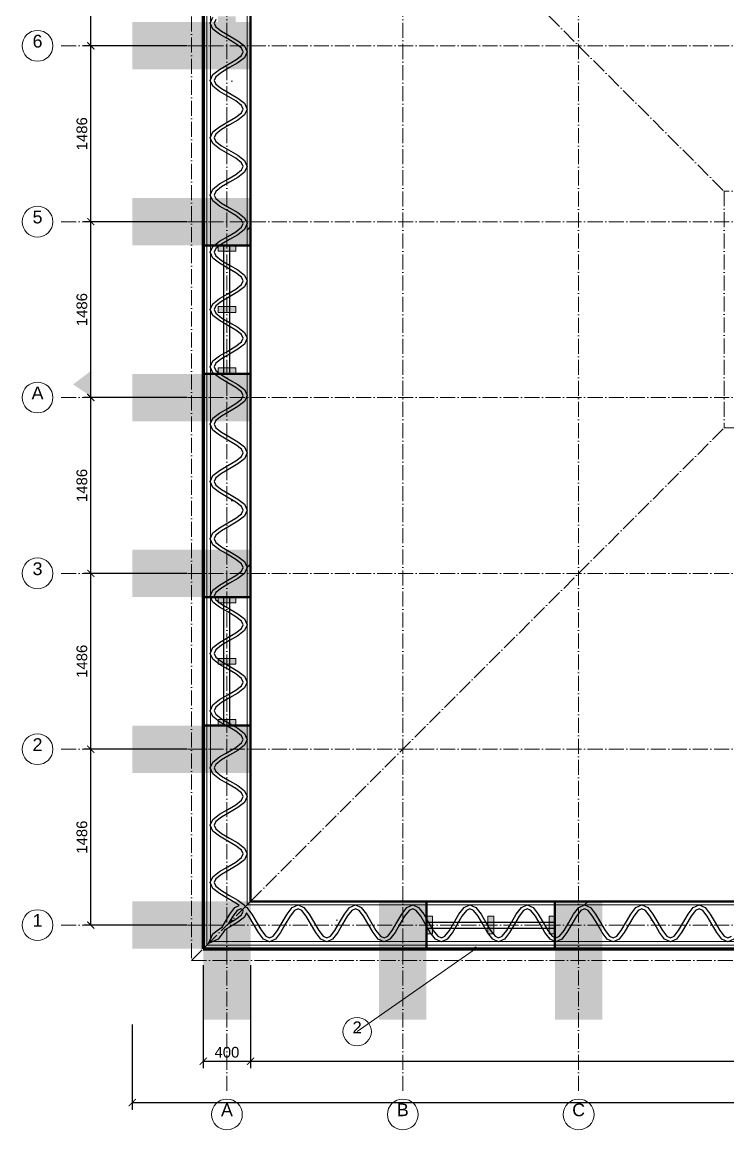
# Model space of a CAD drawing. Header units: millimetres. Extents: x 0 to 157872, y -2 to 14466.
# Drawn here: x 0 to 5962, y 0 to 9359 of the extents above; entities that cross this region are included whole.
import ezdxf
from ezdxf.enums import TextEntityAlignment as Align

# ---------------------------------------------------------------- set-up
doc = ezdxf.new("R2010")
doc.units = ezdxf.units.MM
doc.linetypes.add('DASHDOT', pattern=[3.556, 2.54, -0.508, 0, -0.508])
doc.linetypes.add('DASHED', pattern=[1.524, 1.27, -0.254])
for name, color, linetype, lineweight in [('ANNOTATION', 4, 'CONTINUOUS', 18), ('BUTTRESS-SOLID', 7, 'CONTINUOUS', 25), ('DIMS', 3, 'CONTINUOUS', 18), ('HATCH-INSULATION', 7, 'Continuous', 9), ('HATCH-PRINTED', 7, 'CONTINUOUS', 9), ('HIDDEN-AXIS', 8, 'DASHED', 18), ('LINES', 7, 'CONTINUOUS', 25), ('OUTLINE-CUT', 7, 'CONTINUOUS', 50), ('OUTLINE-FINE', 7, 'CONTINUOUS', 25), ('PRINTED-BEAD', 7, 'CONTINUOUS', 25)]:
    doc.layers.add(name, color=color, linetype=linetype, lineweight=lineweight)
doc.styles.get("Standard").update_dxf_attribs({"font": 'arial.ttf'})
doc.dimstyles.new('PYR-1-50', dxfattribs={"dimscale": 50, "dimtxt": 1.8, "dimasz": 1.2, "dimexe": 1.2, "dimexo": 0.8, "dimgap": 0.6, "dimtad": 1, "dimdec": 0, "dimtxsty": 'Standard', "dimblk": 'ARCHTICK', "dimcen": 2.5, "dimclrd": 3, "dimclre": 3, "dimclrt": 7, "dimazin": 3, "dimtfac": 1, "dimtmove": 0, "dimatfit": 3})
pattern_1 = [(45, (0, 0), (-1425.35, 1425.35), [])]
pattern_2 = [(0, (0, 0), (442.91, 885.83), [0, -885.83])]

# ---------------------------------------------------------------- blocks, each defined once
blk = doc.blocks.new('_ARCHTICK')
at = {"color": 0, "linetype": 'BYBLOCK', "const_width": 0.15}
blk.add_lwpolyline([(-0.5, -0.5), (0.5, 0.5)], dxfattribs=at)

msp = doc.modelspace()

# ---------------------------------------------------------------- hatches: boundary and pattern name
at = {"layer": 'ANNOTATION', "ltscale": 50}
h = msp.add_hatch(color=7, dxfattribs=at)
h.dxf.hatch_style = 1
h.paths.add_polyline_path([(580, 6197.1), (580, 6412.1), (430, 6297.1)])
h = msp.add_hatch(color=7, dxfattribs=at)
h.dxf.hatch_style = 1
edge = h.paths.add_edge_path()
edge.add_arc((3830, 1530), 17.5, 0, 360)
at = {"layer": 'BUTTRESS-SOLID', "ltscale": 50}
h = msp.add_hatch(color=7, dxfattribs=at)
h.dxf.hatch_style = 1
h.paths.add_polyline_path([(1805, 9358.6), (1805, 9408.6), (1655, 9408.6), (1655, 9358.6)])
h = msp.add_hatch(color=7, dxfattribs=at)
h.dxf.hatch_style = 1
h.paths.add_polyline_path([(930, 8958.6), (930, 9358.6), (1525, 9358.6), (1930, 9358.6), (1930, 8958.6)])
h = msp.add_hatch(color=7, dxfattribs=at)
h.dxf.hatch_style = 1
h.paths.add_polyline_path([(1525, 7472.9), (930, 7472.9), (930, 7872.9), (1930, 7872.9), (1930, 7472.9)])
h = msp.add_hatch(color=7, dxfattribs=at)
h.dxf.hatch_style = 1
h.paths.add_polyline_path([(1655, 7422.9), (1655, 7472.9), (1805, 7472.9), (1805, 7422.9)])
h = msp.add_hatch(color=7, dxfattribs=at)
h.dxf.hatch_style = 1
h.paths.add_polyline_path([(1655, 6905), (1655, 6955), (1805, 6955), (1805, 6905)])
h = msp.add_hatch(color=7, dxfattribs=at)
h.dxf.hatch_style = 1
h.paths.add_polyline_path([(930, 5987.1), (930, 6387.1), (1525, 6387.1), (1930, 6387.1), (1930, 5987.1)])
h = msp.add_hatch(color=7, dxfattribs=at)
h.dxf.hatch_style = 1
h.paths.add_polyline_path([(1655, 6387.1), (1655, 6437.1), (1805, 6437.1), (1805, 6387.1)])
h = msp.add_hatch(color=7, dxfattribs=at)
h.dxf.hatch_style = 1
h.paths.add_polyline_path([(1525, 4501.4), (930, 4501.4), (930, 4901.4), (1930, 4901.4), (1930, 4501.4)])
h = msp.add_hatch(color=7, dxfattribs=at)
h.dxf.hatch_style = 1
h.paths.add_polyline_path([(1655, 4501.4), (1805, 4501.4), (1805, 4451.4), (1655, 4451.4)])
h = msp.add_hatch(color=7, dxfattribs=at)
h.dxf.hatch_style = 1
h.paths.add_polyline_path([(1655, 3983.6), (1805, 3983.6), (1805, 3933.6), (1655, 3933.6)])
h = msp.add_hatch(color=7, dxfattribs=at)
h.dxf.hatch_style = 1
h.paths.add_polyline_path([(1655, 3465.7), (1805, 3465.7), (1805, 3415.7), (1655, 3415.7)])
h = msp.add_hatch(color=7, dxfattribs=at)
h.dxf.hatch_style = 1
h.paths.add_polyline_path([(1930, 3415.7), (1930, 3015.7), (930, 3015.7), (930, 3415.7), (1525, 3415.7), (1525, 3415.7)])
h = msp.add_hatch(color=7, dxfattribs=at)
h.dxf.hatch_style = 1
h.paths.add_polyline_path([(930, 1530), (930, 1930), (1930, 1930), (1930, 1530)])
h = msp.add_hatch(color=7, dxfattribs=at)
h.dxf.hatch_style = 1
h.paths.add_polyline_path([(1530, 930), (1530, 1930), (1930, 1930), (1930, 930)])
h = msp.add_hatch(color=7, dxfattribs=at)
h.dxf.hatch_style = 1
h.paths.add_polyline_path([(3415.7, 1525), (3415.7, 930), (3015.7, 930), (3015.7, 1930), (3415.7, 1930), (3415.7, 1525)])
h = msp.add_hatch(color=7, dxfattribs=at)
h.dxf.hatch_style = 1
h.paths.add_polyline_path([(4901.4, 930), (4501.4, 930), (4501.4, 1525), (4501.4, 1930), (4901.4, 1930)])
h = msp.add_hatch(color=7, dxfattribs=at)
h.dxf.hatch_style = 1
h.paths.add_polyline_path([(3415.7, 1655), (3415.7, 1805), (3465.7, 1805), (3465.7, 1655)])
h = msp.add_hatch(color=7, dxfattribs=at)
h.dxf.hatch_style = 1
h.paths.add_polyline_path([(3933.6, 1655), (3933.6, 1805), (3983.6, 1805), (3983.6, 1655)])
h = msp.add_hatch(color=7, dxfattribs=at)
h.dxf.hatch_style = 1
h.paths.add_polyline_path([(4451.4, 1655), (4451.4, 1805), (4501.4, 1805), (4501.4, 1655)])
at = {"layer": 'HATCH-INSULATION', "ltscale": 50}
h = msp.add_hatch(dxfattribs=at)
h.set_pattern_fill('DOTS', scale=23.622047)
h.set_pattern_definition(pattern_2)
h.paths.add_polyline_path([(1590, 9353.8), (1590, 9358.6), (1592.2, 9358.6)])
h = msp.add_hatch(dxfattribs=at)
h.set_pattern_fill('DOTS', scale=23.622047)
h.set_pattern_definition(pattern_2)
h.paths.add_polyline_path([(1590, 8869.7), (1590, 9347.1), (1611.7, 9300.5), (1666.6, 9257.3), (1737.5, 9216.4), (1806.6, 9176.6), (1854.2, 9139.2), (1868.5, 9108.4), (1854.2, 9077.6), (1806.6, 9040.2), (1737.5, 9000.4), (1666.6, 8959.5), (1611.7, 8916.3)])
h = msp.add_hatch(dxfattribs=at)
h.set_pattern_fill('DOTS', scale=23.622047)
h.set_pattern_definition(pattern_2)
h.paths.add_polyline_path([(1900, 9111.7), (1878.3, 9158.3), (1823.4, 9201.5), (1752.5, 9242.4), (1683.4, 9282.2), (1635.8, 9319.7), (1621.5, 9350.5), (1625.3, 9358.6), (1900, 9358.6)])
h = msp.add_hatch(dxfattribs=at)
h.set_pattern_fill('DOTS', scale=23.622047)
h.set_pattern_definition(pattern_2)
h.paths.add_polyline_path([(1900, 8627.6), (1878.3, 8674.2), (1823.4, 8717.5), (1683.4, 8798.1), (1635.8, 8835.6), (1621.5, 8866.4), (1635.8, 8897.1), (1683.4, 8934.6), (1752.5, 8974.4), (1823.4, 9015.3), (1878.3, 9058.5), (1900, 9105.1)])
h = msp.add_hatch(dxfattribs=at)
h.set_pattern_fill('DOTS', scale=23.622047)
h.set_pattern_definition(pattern_2)
h.paths.add_polyline_path([(1590, 8863), (1611.7, 8816.5), (1666.6, 8773.2), (1806.6, 8692.5), (1854.2, 8655.1), (1868.5, 8624.3), (1854.2, 8593.5), (1806.6, 8556.1), (1737.5, 8516.3), (1666.6, 8475.4), (1611.7, 8432.2), (1590, 8385.6)])
h = msp.add_hatch(dxfattribs=at)
h.set_pattern_fill('DOTS', scale=23.622047)
h.set_pattern_definition(pattern_2)
h.paths.add_polyline_path([(1900, 8143.5), (1878.3, 8190.1), (1823.4, 8233.4), (1683.4, 8314), (1635.8, 8351.5), (1621.5, 8382.3), (1635.8, 8413), (1683.4, 8450.5), (1752.5, 8490.3), (1823.4, 8531.2), (1878.3, 8574.4), (1900, 8621)])
h = msp.add_hatch(dxfattribs=at)
h.set_pattern_fill('DOTS', scale=23.622047)
h.set_pattern_definition(pattern_2)
h.paths.add_polyline_path([(1590, 8379), (1611.7, 8332.4), (1666.6, 8289.1), (1806.6, 8208.5), (1854.2, 8171), (1868.5, 8140.2), (1854.2, 8109.5), (1806.6, 8072), (1737.5, 8032.2), (1666.6, 7991.3), (1611.7, 7948.1), (1590, 7901.5)])
h = msp.add_hatch(dxfattribs=at)
h.set_pattern_fill('DOTS', scale=23.622047)
h.set_pattern_definition(pattern_2)
h.paths.add_polyline_path([(1900, 8136.9), (1900, 7659.5), (1878.3, 7706), (1823.4, 7749.3), (1752.5, 7790.2), (1683.4, 7830), (1635.8, 7867.4), (1621.5, 7898.2), (1635.8, 7929), (1683.4, 7966.4), (1752.5, 8006.2), (1823.4, 8047.1), (1878.3, 8090.3)])
h = msp.add_hatch(dxfattribs=at)
h.set_pattern_fill('DOTS', scale=23.622047)
h.set_pattern_definition(pattern_2)
h.paths.add_polyline_path([(1590, 7472.9), (1590, 7894.9), (1611.7, 7848.3), (1666.6, 7805), (1737.5, 7764.2), (1806.6, 7724.4), (1854.2, 7686.9), (1868.5, 7656.1), (1854.2, 7625.4), (1806.6, 7587.9), (1737.5, 7548.1), (1666.6, 7507.2), (1622.9, 7472.9)])
h = msp.add_hatch(dxfattribs=at)
h.set_pattern_fill('DOTS', scale=23.622047)
h.set_pattern_definition(pattern_2)
h.paths.add_polyline_path([(1900, 7652.8), (1900, 7472.9), (1671.4, 7472.9), (1683.4, 7482.3), (1752.5, 7522.1), (1823.4, 7563), (1878.3, 7606.2)])
h = msp.add_hatch(dxfattribs=at)
h.set_pattern_fill('DOTS', scale=23.622047)
h.set_pattern_definition(pattern_2)
h.paths.add_polyline_path([(1590, 5965.1), (1590, 6387.1), (1622.9, 6387.1), (1666.6, 6352.8), (1737.5, 6311.9), (1806.6, 6272.1), (1854.2, 6234.6), (1868.5, 6203.9), (1854.2, 6173.1), (1806.6, 6135.6), (1737.5, 6095.8), (1666.6, 6055), (1611.7, 6011.7)])
h = msp.add_hatch(dxfattribs=at)
h.set_pattern_fill('DOTS', scale=23.622047)
h.set_pattern_definition(pattern_2)
h.paths.add_polyline_path([(1878.3, 6253.8), (1823.4, 6297), (1752.5, 6337.9), (1683.4, 6377.7), (1671.4, 6387.1), (1900, 6387.1), (1900, 6207.2)])
h = msp.add_hatch(dxfattribs=at)
h.set_pattern_fill('DOTS', scale=23.622047)
h.set_pattern_definition(pattern_2)
h.paths.add_polyline_path([(1900, 6200.5), (1900, 5723.1), (1878.3, 5769.7), (1823.4, 5812.9), (1752.5, 5853.8), (1683.4, 5893.6), (1635.8, 5931), (1621.5, 5961.8), (1635.8, 5992.6), (1683.4, 6030), (1752.5, 6069.8), (1823.4, 6110.7), (1878.3, 6154)])
h = msp.add_hatch(dxfattribs=at)
h.set_pattern_fill('DOTS', scale=23.622047)
h.set_pattern_definition(pattern_2)
h.paths.add_polyline_path([(1590, 5481), (1590, 5958.5), (1611.7, 5911.9), (1666.6, 5868.7), (1737.5, 5827.8), (1806.6, 5788), (1854.2, 5750.5), (1868.5, 5719.8), (1854.2, 5689), (1806.6, 5651.5), (1737.5, 5611.7), (1666.6, 5570.9), (1611.7, 5527.6)])
h = msp.add_hatch(dxfattribs=at)
h.set_pattern_fill('DOTS', scale=23.622047)
h.set_pattern_definition(pattern_2)
h.paths.add_polyline_path([(1900, 5716.5), (1900, 5239), (1878.3, 5285.6), (1823.4, 5328.8), (1752.5, 5369.7), (1683.4, 5409.5), (1635.8, 5447), (1621.5, 5477.7), (1635.8, 5508.5), (1683.4, 5546), (1752.5, 5585.8), (1823.4, 5626.6), (1878.3, 5669.9)])
h = msp.add_hatch(dxfattribs=at)
h.set_pattern_fill('DOTS', scale=23.622047)
h.set_pattern_definition(pattern_2)
h.paths.add_polyline_path([(1590, 4997), (1590, 5474.4), (1611.7, 5427.8), (1666.6, 5384.6), (1737.5, 5343.7), (1806.6, 5303.9), (1854.2, 5266.5), (1868.5, 5235.7), (1854.2, 5204.9), (1806.6, 5167.5), (1737.5, 5127.7), (1666.6, 5086.8), (1611.7, 5043.5)])
h = msp.add_hatch(dxfattribs=at)
h.set_pattern_fill('DOTS', scale=23.622047)
h.set_pattern_definition(pattern_2)
h.paths.add_polyline_path([(1900, 5232.4), (1900, 4754.9), (1878.3, 4801.5), (1823.4, 4844.7), (1752.5, 4885.6), (1683.4, 4925.4), (1635.8, 4962.9), (1621.5, 4993.6), (1635.8, 5024.4), (1683.4, 5061.9), (1752.5, 5101.7), (1823.4, 5142.5), (1878.3, 5185.8)])
h = msp.add_hatch(dxfattribs=at)
h.set_pattern_fill('DOTS', scale=23.622047)
h.set_pattern_definition(pattern_2)
h.paths.add_polyline_path([(1590, 4512.9), (1590, 4990.3), (1611.7, 4943.7), (1666.6, 4900.5), (1737.5, 4859.6), (1806.6, 4819.8), (1854.2, 4782.4), (1868.5, 4751.6), (1854.2, 4720.8), (1806.6, 4683.4), (1737.5, 4643.6), (1666.6, 4602.7), (1611.7, 4559.5)])
h = msp.add_hatch(dxfattribs=at)
h.set_pattern_fill('DOTS', scale=23.622047)
h.set_pattern_definition(pattern_2)
h.paths.add_polyline_path([(1900, 4748.3), (1900, 4501.4), (1625.3, 4501.4), (1621.5, 4509.5), (1635.8, 4540.3), (1683.4, 4577.8), (1752.5, 4617.6), (1823.4, 4658.5), (1878.3, 4701.7)])
h = msp.add_hatch(dxfattribs=at)
h.set_pattern_fill('DOTS', scale=23.622047)
h.set_pattern_definition(pattern_2)
h.paths.add_polyline_path([(1590, 4501.4), (1590, 4506.2), (1592.2, 4501.4)])
h = msp.add_hatch(dxfattribs=at)
h.set_pattern_fill('DOTS', scale=23.622047)
h.set_pattern_definition(pattern_2)
h.paths.add_polyline_path([(1590, 3060.6), (1590, 3415.7), (1723, 3415.7), (1737.5, 3407.3), (1806.6, 3367.5), (1854.2, 3330.1), (1868.5, 3299.3), (1854.2, 3268.5), (1806.6, 3231.1), (1737.5, 3191.3), (1666.6, 3150.4), (1611.7, 3107.2)])
h = msp.add_hatch(dxfattribs=at)
h.set_pattern_fill('DOTS', scale=23.622047)
h.set_pattern_definition(pattern_2)
h.paths.add_polyline_path([(1823.4, 3392.5), (1783.1, 3415.7), (1900, 3415.7), (1900, 3302.6), (1878.3, 3349.2)])
h = msp.add_hatch(dxfattribs=at)
h.set_pattern_fill('DOTS', scale=23.622047)
h.set_pattern_definition(pattern_2)
h.paths.add_polyline_path([(1900, 3296), (1900, 2818.5), (1878.3, 2865.1), (1823.4, 2908.4), (1752.5, 2949.2), (1683.4, 2989), (1635.8, 3026.5), (1621.5, 3057.3), (1635.8, 3088), (1683.4, 3125.5), (1752.5, 3165.3), (1823.4, 3206.2), (1878.3, 3249.4)])
h = msp.add_hatch(dxfattribs=at)
h.set_pattern_fill('DOTS', scale=23.622047)
h.set_pattern_definition(pattern_2)
h.paths.add_polyline_path([(1590, 2576.5), (1590, 3054), (1611.7, 3007.4), (1666.6, 2964.1), (1737.5, 2923.3), (1806.6, 2883.5), (1854.2, 2846), (1868.5, 2815.2), (1854.2, 2784.5), (1806.6, 2747), (1737.5, 2707.2), (1666.6, 2666.3), (1611.7, 2623.1)])
h = msp.add_hatch(dxfattribs=at)
h.set_pattern_fill('DOTS', scale=23.622047)
h.set_pattern_definition(pattern_2)
h.paths.add_polyline_path([(1900, 2811.9), (1900, 2334.5), (1878.3, 2381), (1823.4, 2424.3), (1752.5, 2465.2), (1683.4, 2505), (1635.8, 2542.4), (1621.5, 2573.2), (1635.8, 2604), (1683.4, 2641.4), (1752.5, 2681.2), (1823.4, 2722.1), (1878.3, 2765.3)])
h = msp.add_hatch(dxfattribs=at)
h.set_pattern_fill('DOTS', scale=23.622047)
h.set_pattern_definition(pattern_2)
h.paths.add_polyline_path([(1590, 2092.4), (1590, 2569.9), (1611.7, 2523.3), (1666.6, 2480), (1737.5, 2439.2), (1806.6, 2399.4), (1854.2, 2361.9), (1868.5, 2331.1), (1854.2, 2300.4), (1806.6, 2262.9), (1737.5, 2223.1), (1666.6, 2182.2), (1611.7, 2139)])
h = msp.add_hatch(dxfattribs=at)
h.set_pattern_fill('DOTS', scale=23.622047)
h.set_pattern_definition(pattern_2)
h.paths.add_polyline_path([(1884.2, 1884.2), (1878.3, 1897), (1823.4, 1940.2), (1752.5, 1981.1), (1683.4, 2020.9), (1635.8, 2058.3), (1621.5, 2089.1), (1635.8, 2119.9), (1683.4, 2157.3), (1752.5, 2197.1), (1823.4, 2238), (1878.3, 2281.2), (1900, 2327.8), (1900, 1900), (2327.8, 1900), (2281.2, 1878.3), (2238, 1823.4), (2197.1, 1752.5), (2157.3, 1683.4), (2119.9, 1635.8), (2089.1, 1621.5), (2058.3, 1635.8), (2020.9, 1683.4), (1940.2, 1823.4), (1897, 1878.3)])
h = msp.add_hatch(dxfattribs=at)
h.set_pattern_fill('DOTS', scale=23.622047)
h.set_pattern_definition(pattern_2)
h.paths.add_polyline_path([(1590, 2085.8), (1611.7, 2039.2), (1666.6, 1996), (1737.5, 1955.1), (1806.6, 1915.3), (1832.6, 1894.8), (1797.1, 1878.3), (1753.9, 1823.4), (1689.2, 1711.2), (1666.6, 1698.1), (1611.7, 1654.9), (1590, 1608.3)])
h = msp.add_hatch(dxfattribs=at)
h.set_pattern_fill('DOTS', scale=23.622047)
h.set_pattern_definition(pattern_2)
h.paths.add_polyline_path([(2811.9, 1900), (2765.3, 1878.3), (2722.1, 1823.4), (2681.2, 1752.5), (2641.4, 1683.4), (2604, 1635.8), (2573.2, 1621.5), (2542.4, 1635.8), (2505, 1683.4), (2424.3, 1823.4), (2381, 1878.3), (2334.5, 1900)])
h = msp.add_hatch(dxfattribs=at)
h.set_pattern_fill('DOTS', scale=23.622047)
h.set_pattern_definition(pattern_2)
h.paths.add_polyline_path([(3296, 1900), (3249.4, 1878.3), (3206.2, 1823.4), (3165.3, 1752.5), (3125.5, 1683.4), (3088, 1635.8), (3057.3, 1621.5), (3026.5, 1635.8), (2989, 1683.4), (2908.4, 1823.4), (2865.1, 1878.3), (2818.5, 1900)])
h = msp.add_hatch(dxfattribs=at)
h.set_pattern_fill('DOTS', scale=23.622047)
h.set_pattern_definition(pattern_2)
h.paths.add_polyline_path([(3349.2, 1878.3), (3302.6, 1900), (3415.7, 1900), (3415.7, 1783.1), (3392.5, 1823.4)])
h = msp.add_hatch(dxfattribs=at)
h.set_pattern_fill('DOTS', scale=23.622047)
h.set_pattern_definition(pattern_2)
h.paths.add_polyline_path([(4617.6, 1752.5), (4577.8, 1683.4), (4540.3, 1635.8), (4509.5, 1621.5), (4501.4, 1625.3), (4501.4, 1900), (4748.3, 1900), (4701.7, 1878.3), (4658.5, 1823.4)])
h = msp.add_hatch(dxfattribs=at)
h.set_pattern_fill('DOTS', scale=23.622047)
h.set_pattern_definition(pattern_2)
h.paths.add_polyline_path([(5232.4, 1900), (5185.8, 1878.3), (5142.5, 1823.4), (5061.9, 1683.4), (5024.4, 1635.8), (4993.6, 1621.5), (4962.9, 1635.8), (4925.4, 1683.4), (4885.6, 1752.5), (4844.7, 1823.4), (4801.5, 1878.3), (4754.9, 1900)])
h = msp.add_hatch(dxfattribs=at)
h.set_pattern_fill('DOTS', scale=23.622047)
h.set_pattern_definition(pattern_2)
h.paths.add_polyline_path([(5716.5, 1900), (5669.9, 1878.3), (5626.6, 1823.4), (5546, 1683.4), (5508.5, 1635.8), (5477.7, 1621.5), (5447, 1635.8), (5409.5, 1683.4), (5369.7, 1752.5), (5328.8, 1823.4), (5285.6, 1878.3), (5239, 1900)])
h = msp.add_hatch(dxfattribs=at)
h.set_pattern_fill('DOTS', scale=23.622047)
h.set_pattern_definition(pattern_2)
h.paths.add_polyline_path([(5723.1, 1900), (6200.5, 1900), (6154, 1878.3), (6110.7, 1823.4), (6069.8, 1752.5), (6030, 1683.4), (5992.6, 1635.8), (5961.8, 1621.5), (5931, 1635.8), (5893.6, 1683.4), (5853.8, 1752.5), (5812.9, 1823.4), (5769.7, 1878.3)])
h = msp.add_hatch(dxfattribs=at)
h.set_pattern_fill('DOTS', scale=23.622047)
h.set_pattern_definition(pattern_2)
h.paths.add_polyline_path([(1608.3, 1590), (1654.9, 1611.7), (1698.1, 1666.6), (1711.2, 1689.2), (1752.5, 1713), (1823.4, 1753.9), (1878.3, 1797.1), (1894.8, 1832.6), (1915.3, 1806.6), (1996, 1666.6), (2039.2, 1611.7), (2085.8, 1590)])
h = msp.add_hatch(dxfattribs=at)
h.set_pattern_fill('DOTS', scale=23.622047)
h.set_pattern_definition(pattern_2)
h.paths.add_polyline_path([(1868.5, 1847), (1854.2, 1816.3), (1806.6, 1778.8), (1741.1, 1741.1), (1778.8, 1806.6), (1816.3, 1854.2), (1847, 1868.5), (1861.7, 1861.7)])
h = msp.add_hatch(dxfattribs=at)
h.set_pattern_fill('DOTS', scale=23.622047)
h.set_pattern_definition(pattern_2)
h.paths.add_polyline_path([(2092.4, 1590), (2139, 1611.7), (2182.2, 1666.6), (2223.1, 1737.5), (2262.9, 1806.6), (2300.4, 1854.2), (2331.1, 1868.5), (2361.9, 1854.2), (2399.4, 1806.6), (2480, 1666.6), (2523.3, 1611.7), (2569.9, 1590)])
h = msp.add_hatch(dxfattribs=at)
h.set_pattern_fill('DOTS', scale=23.622047)
h.set_pattern_definition(pattern_2)
h.paths.add_polyline_path([(2576.5, 1590), (2623.1, 1611.7), (2666.3, 1666.6), (2707.2, 1737.5), (2747, 1806.6), (2784.5, 1854.2), (2815.2, 1868.5), (2846, 1854.2), (2883.5, 1806.6), (2964.1, 1666.6), (3007.4, 1611.7), (3054, 1590)])
h = msp.add_hatch(dxfattribs=at)
h.set_pattern_fill('DOTS', scale=23.622047)
h.set_pattern_definition(pattern_2)
h.paths.add_polyline_path([(3107.2, 1611.7), (3150.4, 1666.6), (3191.3, 1737.5), (3231.1, 1806.6), (3268.5, 1854.2), (3299.3, 1868.5), (3330.1, 1854.2), (3367.5, 1806.6), (3415.7, 1723), (3415.7, 1590), (3060.6, 1590)])
h = msp.add_hatch(dxfattribs=at)
h.set_pattern_fill('DOTS', scale=23.622047)
h.set_pattern_definition(pattern_2)
h.paths.add_polyline_path([(4990.3, 1590), (4512.9, 1590), (4559.5, 1611.7), (4602.7, 1666.6), (4643.6, 1737.5), (4683.4, 1806.6), (4720.8, 1854.2), (4751.6, 1868.5), (4782.4, 1854.2), (4819.8, 1806.6), (4859.6, 1737.5), (4900.5, 1666.6), (4943.7, 1611.7)])
h = msp.add_hatch(dxfattribs=at)
h.set_pattern_fill('DOTS', scale=23.622047)
h.set_pattern_definition(pattern_2)
h.paths.add_polyline_path([(4997, 1590), (5043.5, 1611.7), (5086.8, 1666.6), (5167.5, 1806.6), (5204.9, 1854.2), (5235.7, 1868.5), (5266.5, 1854.2), (5303.9, 1806.6), (5343.7, 1737.5), (5384.6, 1666.6), (5427.8, 1611.7), (5474.4, 1590)])
h = msp.add_hatch(dxfattribs=at)
h.set_pattern_fill('DOTS', scale=23.622047)
h.set_pattern_definition(pattern_2)
h.paths.add_polyline_path([(5481, 1590), (5527.6, 1611.7), (5570.9, 1666.6), (5651.5, 1806.6), (5689, 1854.2), (5719.8, 1868.5), (5750.5, 1854.2), (5788, 1806.6), (5827.8, 1737.5), (5868.7, 1666.6), (5911.9, 1611.7), (5958.5, 1590)])
h = msp.add_hatch(dxfattribs=at)
h.set_pattern_fill('DOTS', scale=23.622047)
h.set_pattern_definition(pattern_2)
h.paths.add_polyline_path([(4501.4, 1592.2), (4506.2, 1590), (4501.4, 1590)])
at = {"layer": 'HATCH-PRINTED', "ltscale": 50}
h = msp.add_hatch(dxfattribs=at)
h.set_pattern_fill('ANSI31', scale=25.19685)
h.set_pattern_definition(pattern_1)
h.paths.add_polyline_path([(1590, 9353.8), (1588.5, 9350.5), (1590, 9347.1), (1590, 8869.7), (1588.5, 8866.4), (1590, 8863), (1590, 8385.6), (1588.5, 8382.3), (1590, 8379), (1590, 7901.5), (1588.5, 7898.2), (1590, 7894.9), (1590, 7472.9), (1530, 7472.9), (1530, 9358.6), (1590, 9358.6)])
h = msp.add_hatch(dxfattribs=at)
h.set_pattern_fill('ANSI31', scale=25.19685)
h.set_pattern_definition(pattern_1)
h.paths.add_polyline_path([(1901.5, 7656.1), (1900, 7659.5), (1900, 8136.9), (1901.5, 8140.2), (1900, 8143.5), (1900, 8621), (1901.5, 8624.3), (1900, 8627.6), (1900, 9105.1), (1901.5, 9108.4), (1900, 9111.7), (1900, 9358.6), (1930, 9358.6), (1930, 7472.9), (1900, 7472.9), (1900, 7652.8)])
h = msp.add_hatch(dxfattribs=at)
h.set_pattern_fill('ANSI31', scale=25.19685)
h.set_pattern_definition(pattern_1)
h.paths.add_polyline_path([(1588.5, 5961.8), (1590, 5958.5), (1590, 5481), (1588.5, 5477.7), (1590, 5474.4), (1590, 4997), (1588.5, 4993.6), (1590, 4990.3), (1590, 4512.9), (1588.5, 4509.5), (1590, 4506.2), (1590, 4501.4), (1530, 4501.4), (1530, 6387.1), (1590, 6387.1), (1590, 5965.1)])
h = msp.add_hatch(dxfattribs=at)
h.set_pattern_fill('ANSI31', scale=25.19685)
h.set_pattern_definition(pattern_1)
h.paths.add_polyline_path([(1900, 4754.9), (1900, 5232.4), (1901.5, 5235.7), (1900, 5239), (1900, 5716.5), (1901.5, 5719.8), (1900, 5723.1), (1900, 6200.5), (1901.5, 6203.9), (1900, 6207.2), (1900, 6387.1), (1930, 6387.1), (1930, 4501.4), (1900, 4501.4), (1900, 4748.3), (1901.5, 4751.6)])
h = msp.add_hatch(dxfattribs=at)
h.set_pattern_fill('ANSI31', scale=25.19685)
h.set_pattern_definition(pattern_1)
h.paths.add_polyline_path([(1590, 3054), (1590, 2576.5), (1588.5, 2573.2), (1590, 2569.9), (1590, 2092.4), (1588.5, 2089.1), (1590, 2085.8), (1590, 1608.3), (1574.1, 1574.1), (1608.3, 1590), (2085.8, 1590), (2089.1, 1588.5), (2092.4, 1590), (2569.9, 1590), (2573.2, 1588.5), (2576.5, 1590), (3054, 1590), (3057.3, 1588.5), (3060.6, 1590), (3415.7, 1590), (3415.7, 1530), (1530, 1530), (1530, 3415.7), (1590, 3415.7), (1590, 3060.6), (1588.5, 3057.3)])
h = msp.add_hatch(dxfattribs=at)
h.set_pattern_fill('ANSI31', scale=25.19685)
h.set_pattern_definition(pattern_1)
h.paths.add_polyline_path([(2815.2, 1901.5), (2811.9, 1900), (2334.5, 1900), (2331.1, 1901.5), (2327.8, 1900), (1900, 1900), (1900, 2327.8), (1901.5, 2331.1), (1900, 2334.5), (1900, 2811.9), (1901.5, 2815.2), (1900, 2818.5), (1900, 3296), (1901.5, 3299.3), (1900, 3302.6), (1900, 3415.7), (1930, 3415.7), (1930, 1930), (3415.7, 1930), (3415.7, 1900), (3302.6, 1900), (3299.3, 1901.5), (3296, 1900), (2818.5, 1900)])
h = msp.add_hatch(dxfattribs=at)
h.set_pattern_fill('ANSI31', scale=25.19685)
h.set_pattern_definition(pattern_1)
h.paths.add_polyline_path([(4751.6, 1901.5), (4748.3, 1900), (4501.4, 1900), (4501.4, 1930), (6430, 1930), (6430, 1900), (6207.2, 1900), (6203.9, 1901.5), (6200.5, 1900), (5723.1, 1900), (5719.8, 1901.5), (5716.5, 1900), (5239, 1900), (5235.7, 1901.5), (5232.4, 1900), (4754.9, 1900)])
h = msp.add_hatch(dxfattribs=at)
h.set_pattern_fill('ANSI31', scale=25.19685)
h.set_pattern_definition(pattern_1)
h.paths.add_polyline_path([(5481, 1590), (5958.5, 1590), (5961.8, 1588.5), (5965.1, 1590), (6430, 1590), (6430, 1530), (4501.4, 1530), (4501.4, 1590), (4506.2, 1590), (4509.5, 1588.5), (4512.9, 1590), (4990.3, 1590), (4993.6, 1588.5), (4997, 1590), (5474.4, 1590), (5477.7, 1588.5)])

# ---------------------------------------------------------------- linework, layer by layer
at = {"layer": 'ANNOTATION', "lineweight": 20, "ltscale": 50}
msp.add_lwpolyline([(2830, 830), (3830, 1530)], dxfattribs=at)
at = {"layer": 'ANNOTATION', "lineweight": 18, "ltscale": 50}
for centre, radius in [((130, 9158.6), 130), ((130, 7672.9), 130), ((130, 6187.1), 130), ((130, 4701.4), 130), ((130, 3215.7), 130), ((130, 1730), 130), ((2830, 830), 120), ((1730, 130), 130), ((3215.7, 130), 130), ((4701.4, 130), 130)]:
    msp.add_circle(centre, radius, dxfattribs=at)
at = {"layer": 'HIDDEN-AXIS', "linetype": 'DASHDOT', "lineweight": 13, "ltscale": 50}
for points in [[(1730, 330), (1730, 13530)], [(3215.7, 330), (3215.7, 13530)], [(4701.4, 330), (4701.4, 13530)], [(330, 9158.6), (13530, 9158.6)], [(330, 7672.9), (13530, 7672.9)], [(330, 6187.1), (13530, 6187.1)], [(330, 4701.4), (13530, 4701.4)], [(330, 3215.7), (13530, 3215.7)], [(330, 1730), (13530, 1730)]]:
    msp.add_lwpolyline(points, dxfattribs=at)
at = {"layer": 'HIDDEN-AXIS', "linetype": 'DASHDOT', "lineweight": 20, "ltscale": 50}
for points in [[(1430, 1430), (12430, 1430), (12430, 12430), (1430, 12430), (1430, 1430)], [(1430, 12430), (5930, 7930)], [(5930, 5930), (7930, 5930), (7930, 7930), (5930, 7930), (5930, 5930)], [(1430, 1430), (5930, 5930)]]:
    msp.add_lwpolyline(points, dxfattribs=at)
at = {"layer": 'HIDDEN-AXIS', "linetype": 'DASHDOT', "lineweight": 50, "ltscale": 50}
msp.add_lwpolyline([(580, 6187.1), (580, 6187.1)], dxfattribs=at)
at = {"layer": 'LINES', "lineweight": 50, "ltscale": 50}
for points in [[(1930, 7472.9), (1530, 7472.9)], [(1930, 6387.1), (1530, 6387.1)], [(1930, 4501.4), (1530, 4501.4)], [(1930, 3415.7), (1530, 3415.7)], [(3415.7, 1930), (3415.7, 1530)], [(4501.4, 1930), (4501.4, 1530)]]:
    msp.add_lwpolyline(points, dxfattribs=at)
at = {"layer": 'LINES', "lineweight": 25, "ltscale": 50}
for points in [[(1705, 6387.1), (1705, 7472.9)], [(1755, 6387.1), (1755, 7472.9)], [(1705, 3415.7), (1705, 4501.4)], [(1755, 3415.7), (1755, 4501.4)], [(3415.7, 1755), (4501.4, 1755)], [(3415.7, 1705), (4501.4, 1705)]]:
    msp.add_lwpolyline(points, dxfattribs=at)
at = {"layer": 'OUTLINE-CUT', "lineweight": 100, "ltscale": 50}
msp.add_lwpolyline([(1530, 1530), (12330, 1530), (12330, 12330), (1530, 12330)], close=True, dxfattribs=at)
at = {"layer": 'OUTLINE-CUT', "lineweight": 50, "ltscale": 50}
msp.add_lwpolyline([(1930, 1930), (11930, 1930), (11930, 11930), (1930, 11930)], close=True, dxfattribs=at)
at = {"layer": 'OUTLINE-FINE', "lineweight": 9, "ltscale": 50}
msp.add_lwpolyline([(1560, 1560), (12300, 1560), (12300, 12300), (1560, 12300)], close=True, dxfattribs=at)
at = {"layer": 'OUTLINE-FINE', "lineweight": 15, "ltscale": 50}
for points in [[(1590, 1590), (12270, 1590), (12270, 12270), (1590, 12270)], [(1900, 1900), (11960, 1900), (11960, 11960), (1900, 11960)]]:
    msp.add_lwpolyline(points, close=True, dxfattribs=at)
at = {"layer": 'OUTLINE-FINE', "lineweight": 20, "ltscale": 50}
for points in [[(1805, 7422.9), (1805, 7472.9), (1655, 7472.9), (1655, 7422.9)], [(1805, 6905), (1805, 6955), (1655, 6955), (1655, 6905)], [(1805, 6387.1), (1805, 6437.1), (1655, 6437.1), (1655, 6387.1)], [(1805, 4451.4), (1805, 4501.4), (1655, 4501.4), (1655, 4451.4)], [(1805, 3933.6), (1805, 3983.6), (1655, 3983.6), (1655, 3933.6)], [(1805, 3415.7), (1805, 3465.7), (1655, 3465.7), (1655, 3415.7)], [(3415.7, 1805), (3465.7, 1805), (3465.7, 1655), (3415.7, 1655)], [(3933.6, 1805), (3983.6, 1805), (3983.6, 1655), (3933.6, 1655)], [(4451.4, 1805), (4501.4, 1805), (4501.4, 1655), (4451.4, 1655)]]:
    msp.add_lwpolyline(points, close=True, dxfattribs=at)
at = {"layer": 'PRINTED-BEAD', "lineweight": 25, "ltscale": 50}
for points in [[(6011.7, 1611.7), (5961.8, 1588.5), (5911.9, 1611.7), (5868.7, 1666.6), (5827.8, 1737.5), (5788, 1806.6), (5750.5, 1854.2), (5719.8, 1868.5), (5689, 1854.2), (5651.5, 1806.6), (5570.9, 1666.6), (5527.6, 1611.7), (5477.7, 1588.5), (5427.8, 1611.7), (5384.6, 1666.6), (5343.7, 1737.5), (5303.9, 1806.6), (5266.5, 1854.2), (5235.7, 1868.5), (5204.9, 1854.2), (5167.5, 1806.6), (5086.8, 1666.6), (5043.5, 1611.7), (4993.6, 1588.5), (4943.7, 1611.7), (4900.5, 1666.6), (4859.6, 1737.5), (4819.8, 1806.6), (4782.4, 1854.2), (4751.6, 1868.5), (4720.8, 1854.2), (4683.4, 1806.6), (4643.6, 1737.5), (4602.7, 1666.6), (4559.5, 1611.7), (4509.5, 1588.5), (4459.6, 1611.7), (4416.4, 1666.6), (4375.5, 1737.5), (4335.7, 1806.6), (4298.3, 1854.2), (4267.5, 1868.5), (4236.7, 1854.2), (4199.3, 1806.6), (4159.5, 1737.5), (4118.6, 1666.6), (4075.4, 1611.7), (4025.5, 1588.5), (3975.5, 1611.7), (3932.3, 1666.6), (3891.4, 1737.5), (3851.6, 1806.6), (3814.2, 1854.2), (3783.4, 1868.5), (3752.6, 1854.2), (3715.2, 1806.6), (3634.5, 1666.6), (3591.3, 1611.7), (3541.4, 1588.5), (3491.5, 1611.7), (3448.2, 1666.6), (3367.5, 1806.6), (3330.1, 1854.2), (3299.3, 1868.5), (3268.5, 1854.2), (3231.1, 1806.6), (3191.3, 1737.5), (3150.4, 1666.6), (3107.2, 1611.7), (3057.3, 1588.5), (3007.4, 1611.7), (2964.1, 1666.6), (2883.5, 1806.6), (2846, 1854.2), (2815.2, 1868.5), (2784.5, 1854.2), (2747, 1806.6), (2707.2, 1737.5), (2666.3, 1666.6), (2623.1, 1611.7), (2573.2, 1588.5), (2523.3, 1611.7), (2480, 1666.6), (2399.4, 1806.6), (2361.9, 1854.2), (2331.1, 1868.5), (2300.4, 1854.2), (2262.9, 1806.6), (2223.1, 1737.5), (2182.2, 1666.6), (2139, 1611.7), (2089.1, 1588.5), (2039.2, 1611.7), (1996, 1666.6), (1915.3, 1806.6), (1894.8, 1832.6), (1878.3, 1797.1), (1823.4, 1753.9), (1752.5, 1713), (1711.2, 1689.2), (1698.1, 1666.6), (1654.9, 1611.7), (1574.1, 1574.1), (1611.7, 1654.9), (1666.6, 1698.1), (1689.2, 1711.2), (1753.9, 1823.4), (1797.1, 1878.3), (1832.6, 1894.8), (1806.6, 1915.3), (1737.5, 1955.1), (1666.6, 1996), (1611.7, 2039.2), (1588.5, 2089.1), (1611.7, 2139), (1666.6, 2182.2), (1737.5, 2223.1), (1806.6, 2262.9), (1854.2, 2300.4), (1868.5, 2331.1), (1854.2, 2361.9), (1806.6, 2399.4), (1737.5, 2439.2), (1666.6, 2480), (1611.7, 2523.3), (1588.5, 2573.2), (1611.7, 2623.1), (1666.6, 2666.3), (1737.5, 2707.2), (1806.6, 2747), (1854.2, 2784.5), (1868.5, 2815.2), (1854.2, 2846), (1806.6, 2883.5), (1737.5, 2923.3), (1666.6, 2964.1), (1611.7, 3007.4), (1588.5, 3057.3), (1611.7, 3107.2), (1666.6, 3150.4), (1737.5, 3191.3), (1806.6, 3231.1), (1854.2, 3268.5), (1868.5, 3299.3), (1854.2, 3330.1), (1806.6, 3367.5), (1737.5, 3407.3), (1666.6, 3448.2), (1611.7, 3491.5), (1588.5, 3541.4), (1611.7, 3591.3), (1666.6, 3634.5), (1737.5, 3675.4), (1806.6, 3715.2), (1854.2, 3752.6), (1868.5, 3783.4), (1854.2, 3814.2), (1806.6, 3851.6), (1737.5, 3891.4), (1666.6, 3932.3), (1611.7, 3975.5), (1588.5, 4025.5), (1611.7, 4075.4), (1666.6, 4118.6), (1737.5, 4159.5), (1806.6, 4199.3), (1854.2, 4236.7), (1868.5, 4267.5), (1854.2, 4298.3), (1806.6, 4335.7), (1737.5, 4375.5), (1666.6, 4416.4), (1611.7, 4459.6), (1588.5, 4509.5), (1611.7, 4559.5), (1666.6, 4602.7), (1737.5, 4643.6), (1806.6, 4683.4), (1854.2, 4720.8), (1868.5, 4751.6), (1854.2, 4782.4), (1806.6, 4819.8), (1737.5, 4859.6), (1666.6, 4900.5), (1611.7, 4943.7), (1588.5, 4993.6), (1611.7, 5043.5), (1666.6, 5086.8), (1737.5, 5127.7), (1806.6, 5167.5), (1854.2, 5204.9), (1868.5, 5235.7), (1854.2, 5266.5), (1806.6, 5303.9), (1737.5, 5343.7), (1666.6, 5384.6), (1611.7, 5427.8), (1588.5, 5477.7), (1611.7, 5527.6), (1666.6, 5570.9), (1737.5, 5611.7), (1806.6, 5651.5), (1854.2, 5689), (1868.5, 5719.8), (1854.2, 5750.5), (1806.6, 5788), (1737.5, 5827.8), (1666.6, 5868.7), (1611.7, 5911.9), (1588.5, 5961.8), (1611.7, 6011.7), (1666.6, 6055), (1737.5, 6095.8), (1806.6, 6135.6), (1854.2, 6173.1), (1868.5, 6203.9), (1854.2, 6234.6), (1806.6, 6272.1), (1737.5, 6311.9), (1666.6, 6352.8), (1611.7, 6396), (1588.5, 6445.9), (1611.7, 6495.8), (1666.6, 6539), (1737.5, 6579.9), (1806.6, 6619.7), (1854.2, 6657.2), (1868.5, 6688), (1854.2, 6718.7), (1806.6, 6756.2), (1737.5, 6796), (1666.6, 6836.9), (1611.7, 6880.1), (1588.5, 6930), (1611.7, 6979.9), (1666.6, 7023.1), (1737.5, 7064), (1806.6, 7103.8), (1854.2, 7141.3), (1868.5, 7172), (1854.2, 7202.8), (1806.6, 7240.3), (1737.5, 7280.1), (1666.6, 7321), (1611.7, 7364.2), (1588.5, 7414.1), (1611.7, 7464), (1666.6, 7507.2), (1737.5, 7548.1), (1806.6, 7587.9), (1854.2, 7625.4), (1868.5, 7656.1), (1854.2, 7686.9), (1806.6, 7724.4), (1737.5, 7764.2), (1666.6, 7805), (1611.7, 7848.3), (1588.5, 7898.2), (1611.7, 7948.1), (1666.6, 7991.3), (1737.5, 8032.2), (1806.6, 8072), (1854.2, 8109.5), (1868.5, 8140.2), (1854.2, 8171), (1806.6, 8208.5), (1666.6, 8289.1), (1611.7, 8332.4), (1588.5, 8382.3), (1611.7, 8432.2), (1666.6, 8475.4), (1737.5, 8516.3), (1806.6, 8556.1), (1854.2, 8593.5), (1868.5, 8624.3), (1854.2, 8655.1), (1806.6, 8692.5), (1666.6, 8773.2), (1611.7, 8816.5), (1588.5, 8866.4), (1611.7, 8916.3), (1666.6, 8959.5), (1737.5, 9000.4), (1806.6, 9040.2), (1854.2, 9077.6), (1868.5, 9108.4), (1854.2, 9139.2), (1806.6, 9176.6), (1737.5, 9216.4), (1666.6, 9257.3), (1611.7, 9300.5), (1588.5, 9350.5), (1611.7, 9400.4)], [(1635.8, 9381.2), (1621.5, 9350.5), (1635.8, 9319.7), (1683.4, 9282.2), (1752.5, 9242.4), (1823.4, 9201.5), (1878.3, 9158.3), (1901.5, 9108.4), (1878.3, 9058.5), (1823.4, 9015.3), (1752.5, 8974.4), (1683.4, 8934.6), (1635.8, 8897.1), (1621.5, 8866.4), (1635.8, 8835.6), (1683.4, 8798.1), (1823.4, 8717.5), (1878.3, 8674.2), (1901.5, 8624.3), (1878.3, 8574.4), (1823.4, 8531.2), (1752.5, 8490.3), (1683.4, 8450.5), (1635.8, 8413), (1621.5, 8382.3), (1635.8, 8351.5), (1683.4, 8314), (1823.4, 8233.4), (1878.3, 8190.1), (1901.5, 8140.2), (1878.3, 8090.3), (1823.4, 8047.1), (1752.5, 8006.2), (1683.4, 7966.4), (1635.8, 7929), (1621.5, 7898.2), (1635.8, 7867.4), (1683.4, 7830), (1752.5, 7790.2), (1823.4, 7749.3), (1878.3, 7706), (1901.5, 7656.1), (1878.3, 7606.2), (1823.4, 7563), (1752.5, 7522.1), (1683.4, 7482.3), (1635.8, 7444.9), (1621.5, 7414.1), (1635.8, 7383.3), (1683.4, 7345.9), (1752.5, 7306.1), (1823.4, 7265.2), (1878.3, 7222), (1901.5, 7172), (1878.3, 7122.1), (1823.4, 7078.9), (1752.5, 7038), (1683.4, 6998.2), (1635.8, 6960.8), (1621.5, 6930), (1635.8, 6899.2), (1683.4, 6861.8), (1752.5, 6822), (1823.4, 6781.1), (1878.3, 6737.9), (1901.5, 6688), (1878.3, 6638), (1823.4, 6594.8), (1752.5, 6553.9), (1683.4, 6514.1), (1635.8, 6476.7), (1621.5, 6445.9), (1635.8, 6415.1), (1683.4, 6377.7), (1752.5, 6337.9), (1823.4, 6297), (1878.3, 6253.8), (1901.5, 6203.9), (1878.3, 6154), (1823.4, 6110.7), (1752.5, 6069.8), (1683.4, 6030), (1635.8, 5992.6), (1621.5, 5961.8), (1635.8, 5931), (1683.4, 5893.6), (1752.5, 5853.8), (1823.4, 5812.9), (1878.3, 5769.7), (1901.5, 5719.8), (1878.3, 5669.9), (1823.4, 5626.6), (1752.5, 5585.8), (1683.4, 5546), (1635.8, 5508.5), (1621.5, 5477.7), (1635.8, 5447), (1683.4, 5409.5), (1752.5, 5369.7), (1823.4, 5328.8), (1878.3, 5285.6), (1901.5, 5235.7), (1878.3, 5185.8), (1823.4, 5142.5), (1752.5, 5101.7), (1683.4, 5061.9), (1635.8, 5024.4), (1621.5, 4993.6), (1635.8, 4962.9), (1683.4, 4925.4), (1752.5, 4885.6), (1823.4, 4844.7), (1878.3, 4801.5), (1901.5, 4751.6), (1878.3, 4701.7), (1823.4, 4658.5), (1752.5, 4617.6), (1683.4, 4577.8), (1635.8, 4540.3), (1621.5, 4509.5), (1635.8, 4478.8), (1683.4, 4441.3), (1752.5, 4401.5), (1823.4, 4360.6), (1878.3, 4317.4), (1901.5, 4267.5), (1878.3, 4217.6), (1823.4, 4174.4), (1752.5, 4133.5), (1683.4, 4093.7), (1635.8, 4056.2), (1621.5, 4025.5), (1635.8, 3994.7), (1683.4, 3957.2), (1752.5, 3917.4), (1823.4, 3876.5), (1878.3, 3833.3), (1901.5, 3783.4), (1878.3, 3733.5), (1823.4, 3690.3), (1752.5, 3649.4), (1683.4, 3609.6), (1635.8, 3572.1), (1621.5, 3541.4), (1635.8, 3510.6), (1683.4, 3473.1), (1752.5, 3433.3), (1823.4, 3392.5), (1878.3, 3349.2), (1901.5, 3299.3), (1878.3, 3249.4), (1823.4, 3206.2), (1752.5, 3165.3), (1683.4, 3125.5), (1635.8, 3088), (1621.5, 3057.3), (1635.8, 3026.5), (1683.4, 2989), (1752.5, 2949.2), (1823.4, 2908.4), (1878.3, 2865.1), (1901.5, 2815.2), (1878.3, 2765.3), (1823.4, 2722.1), (1752.5, 2681.2), (1683.4, 2641.4), (1635.8, 2604), (1621.5, 2573.2), (1635.8, 2542.4), (1683.4, 2505), (1752.5, 2465.2), (1823.4, 2424.3), (1878.3, 2381), (1901.5, 2331.1), (1878.3, 2281.2), (1823.4, 2238), (1752.5, 2197.1), (1683.4, 2157.3), (1635.8, 2119.9), (1621.5, 2089.1), (1635.8, 2058.3), (1683.4, 2020.9), (1752.5, 1981.1), (1823.4, 1940.2), (1878.3, 1897), (1884.2, 1884.2), (1897, 1878.3), (1940.2, 1823.4), (2020.9, 1683.4), (2058.3, 1635.8), (2089.1, 1621.5), (2119.9, 1635.8), (2157.3, 1683.4), (2197.1, 1752.5), (2238, 1823.4), (2281.2, 1878.3), (2331.1, 1901.5), (2381, 1878.3), (2424.3, 1823.4), (2505, 1683.4), (2542.4, 1635.8), (2573.2, 1621.5), (2604, 1635.8), (2641.4, 1683.4), (2681.2, 1752.5), (2722.1, 1823.4), (2765.3, 1878.3), (2815.2, 1901.5), (2865.1, 1878.3), (2908.4, 1823.4), (2989, 1683.4), (3026.5, 1635.8), (3057.3, 1621.5), (3088, 1635.8), (3125.5, 1683.4), (3165.3, 1752.5), (3206.2, 1823.4), (3249.4, 1878.3), (3299.3, 1901.5), (3349.2, 1878.3), (3392.5, 1823.4), (3473.1, 1683.4), (3510.6, 1635.8), (3541.4, 1621.5), (3572.1, 1635.8), (3609.6, 1683.4), (3690.3, 1823.4), (3733.5, 1878.3), (3783.4, 1901.5), (3833.3, 1878.3), (3876.5, 1823.4), (3917.4, 1752.5), (3957.2, 1683.4), (3994.7, 1635.8), (4025.5, 1621.5), (4056.2, 1635.8), (4093.7, 1683.4), (4133.5, 1752.5), (4174.4, 1823.4), (4217.6, 1878.3), (4267.5, 1901.5), (4317.4, 1878.3), (4360.6, 1823.4), (4401.5, 1752.5), (4441.3, 1683.4), (4478.8, 1635.8), (4509.5, 1621.5), (4540.3, 1635.8), (4577.8, 1683.4), (4617.6, 1752.5), (4658.5, 1823.4), (4701.7, 1878.3), (4751.6, 1901.5), (4801.5, 1878.3), (4844.7, 1823.4), (4885.6, 1752.5), (4925.4, 1683.4), (4962.9, 1635.8), (4993.6, 1621.5), (5024.4, 1635.8), (5061.9, 1683.4), (5142.5, 1823.4), (5185.8, 1878.3), (5235.7, 1901.5), (5285.6, 1878.3), (5328.8, 1823.4), (5369.7, 1752.5), (5409.5, 1683.4), (5447, 1635.8), (5477.7, 1621.5), (5508.5, 1635.8), (5546, 1683.4), (5626.6, 1823.4), (5669.9, 1878.3), (5719.8, 1901.5), (5769.7, 1878.3), (5812.9, 1823.4), (5853.8, 1752.5), (5893.6, 1683.4), (5931, 1635.8), (5961.8, 1621.5), (5992.6, 1635.8)]]:
    msp.add_lwpolyline(points, dxfattribs=at)
msp.add_lwpolyline([(1741.1, 1741.1), (1806.6, 1778.8), (1854.2, 1816.3), (1868.5, 1847), (1861.7, 1861.7), (1847, 1868.5), (1816.3, 1854.2), (1778.8, 1806.6)], close=True, dxfattribs=at)

# ---------------------------------------------------------------- texts
at = {"layer": 'ANNOTATION', "ltscale": 50}
for s, height, p in [('6', 107.6, (130, 9111.8)), ('5', 107.6, (130, 7626.1)), ('A', 107.6, (130, 6140.3)), ('3', 107.6, (130, 4654.6)), ('2', 107.6, (130, 3168.9)), ('1', 107.6, (130, 1683.2)), ('2', 99.4, (2830, 786.8)), ('A', 107.6, (1730, 83.2)), ('B', 107.6, (3215.7, 83.2)), ('C', 107.6, (4701.4, 83.2))]:
    msp.add_text(s, height=height, dxfattribs=at).set_placement(p, align=Align.BOTTOM_CENTER)

# ---------------------------------------------------------------- dimensions: what is measured, and where the dimension line sits
at = {"layer": 'DIMS'}
for base, p1, p2 in [((580, 9158.6), (1430, 9158.6), (1430, 10644.3)), ((580, 7672.9), (1430, 7672.9), (1430, 9158.6)), ((580, 6187.1), (1430, 6187.1), (1430, 7672.9)), ((580, 4701.4), (1430, 4701.4), (1430, 6187.1)), ((580, 3215.7), (1430, 3215.7), (1430, 4701.4)), ((580, 1730), (1430, 1730), (1430, 3215.7))]:
    msp.add_linear_dim(base=base, p1=p1, p2=p2, angle=90, dimstyle='PYR-1-50', dxfattribs=at).render()
msp.add_linear_dim(base=(1530, 580), p1=(1530, 1430), p2=(1930, 1430), dimstyle='PYR-1-50', dxfattribs=at).render()
for base, p1, p2, text in [((1930, 580), (1930, 1430), (11930, 1430), '<> clear'), ((930, 230), (930, 930), (12930, 930), '<> overall')]:
    msp.add_linear_dim(base=base, p1=p1, p2=p2, text=text, dimstyle='PYR-1-50', dxfattribs=at).render()

doc.saveas('drawing.dxf')
